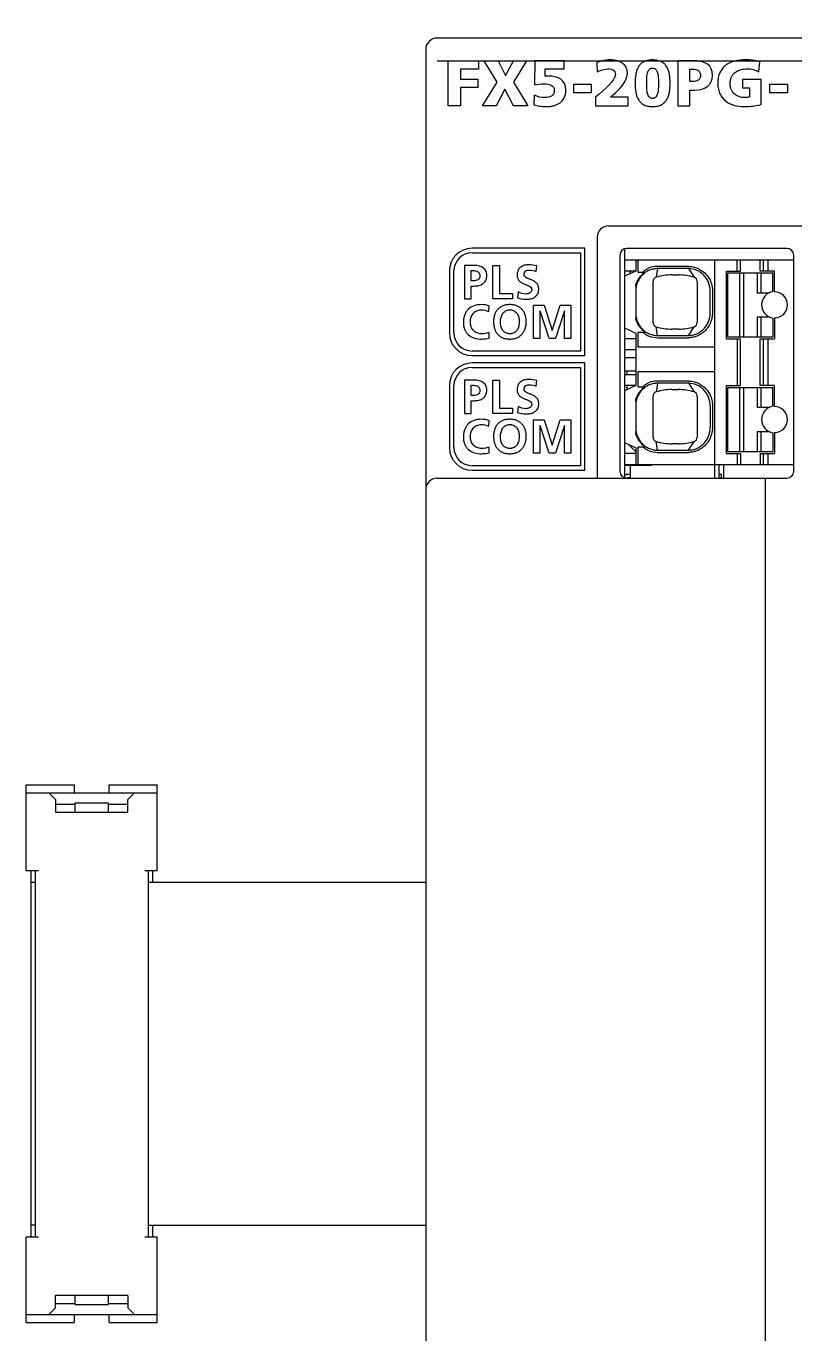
# Model space of a CAD drawing. Extents: x 61.3 to 129, y 101.1 to 195.7.
# Drawn here: x 61.3 to 95.4, y 137.7 to 195.7 of the extents above; entities that cross this region are included whole.
import ezdxf

# ---------------------------------------------------------------- set-up
doc = ezdxf.new("R2010")
doc.units = 0
doc.header["$LTSCALE"] = 16.335
doc.header["$PDMODE"] = 3
doc.header["$PDSIZE"] = 0.3125
doc.layers.get('0').update_dxf_attribs({"linetype": 'CONTINUOUS'})
doc.layers.get('Defpoints').update_dxf_attribs({"linetype": 'CONTINUOUS'})
doc.layers.add('CURVE', color=7, linetype='CONTINUOUS')

msp = doc.modelspace()

# ---------------------------------------------------------------- linework, layer by layer
at = {"color": 7, "linetype": 'Continuous'}
for p, q in [((128.528, 195.135), (79.528, 195.135)), ((79.028, 194.635), (79.028, 105.635)), ((79.528, 194.134), (128.528, 194.134)), ((87.128, 186.815), (108.828, 186.815)), ((86.628, 186.315), (86.628, 175.635)), ((87.628, 185.515), (87.628, 175.935)), ((87.828, 185.797), (87.828, 175.653)), ((95.028, 185.815), (87.928, 185.815)), ((95.328, 175.935), (95.328, 185.515)), ((87.828, 185.315), (95.328, 185.315)), ((88.328, 185.315), (88.328, 184.815)), ((88.428, 185.315), (88.428, 184.77)), ((89.294, 184.92), (89.24, 184.539)), ((90.662, 185.02), (89.294, 185.02)), ((90.662, 184.92), (89.294, 184.92)), ((90.662, 184.92), (90.911, 184.539)), ((91.828, 175.635), (91.828, 185.315)), ((92.828, 184.815), (92.828, 185.315)), ((92.964, 184.815), (92.964, 185.315)), ((93.835, 184.815), (93.835, 185.315)), ((93.971, 185.315), (93.971, 184.815)), ((94.192, 184.815), (94.192, 185.315)), ((88.328, 184.815), (87.828, 184.582)), ((88.328, 184.815), (87.828, 184.815)), ((88.078, 184.698), (88.078, 184.815)), ((88.078, 184.71), (88.103, 184.71)), ((88.428, 184.77), (88.74, 184.77)), ((89.098, 182.533), (89.098, 184.347)), ((89.923, 184.64), (90.228, 184.64)), ((91.053, 184.347), (91.053, 182.533)), ((92.328, 184.815), (92.328, 181.815)), ((92.328, 184.815), (92.964, 184.815)), ((92.403, 181.89), (92.403, 184.74)), ((92.403, 184.74), (94.403, 184.74)), ((92.921, 184.74), (92.921, 181.89)), ((93.103, 184.74), (93.103, 181.89)), ((93.703, 184.74), (93.703, 183.84)), ((94.478, 184.815), (93.835, 184.815)), ((93.885, 183.84), (93.885, 184.74)), ((94.403, 183.907), (94.403, 184.74)), ((94.478, 183.89), (94.478, 184.815)), ((88.328, 184.149), (88.328, 182.731)), ((91.628, 182.958), (91.628, 183.92)), ((94.212, 183.84), (93.703, 183.84)), ((93.703, 182.79), (93.703, 181.89)), ((93.703, 182.79), (94.212, 182.79)), ((93.885, 181.89), (93.885, 182.79)), ((94.403, 182.723), (94.403, 181.89)), ((94.478, 182.74), (94.478, 181.815)), ((87.828, 182.298), (88.328, 182.065)), ((87.856, 182.285), (87.828, 182.285)), ((88.328, 182.065), (88.328, 179.735)), ((88.428, 182.11), (88.428, 181.44)), ((88.428, 182.11), (88.74, 182.11)), ((89.294, 181.96), (89.24, 182.342)), ((89.294, 181.96), (90.662, 181.96)), ((90.228, 182.24), (89.923, 182.24)), ((90.662, 181.96), (90.911, 182.342)), ((88.328, 181.815), (87.828, 181.815)), ((91.828, 181.44), (88.428, 181.44)), ((89.294, 181.86), (90.662, 181.86)), ((92.328, 181.815), (92.964, 181.815)), ((94.403, 181.89), (92.403, 181.89)), ((92.828, 181.815), (92.828, 179.735)), ((92.964, 179.735), (92.964, 181.815)), ((93.835, 179.735), (93.835, 181.815)), ((93.835, 181.815), (94.478, 181.815)), ((93.971, 181.815), (93.971, 179.735)), ((94.192, 179.735), (94.192, 181.815)), ((88.328, 181.315), (87.828, 181.315)), ((87.828, 180.985), (88.328, 180.985)), ((87.828, 180.385), (88.328, 180.385)), ((87.828, 180.235), (88.328, 180.235)), ((87.928, 180.385), (87.928, 180.235)), ((88.428, 180.36), (88.428, 179.69)), ((88.428, 180.36), (91.828, 180.36)), ((88.328, 179.735), (87.828, 179.502)), ((88.328, 179.735), (87.828, 179.735)), ((87.928, 179.735), (87.928, 179.549)), ((88.428, 179.69), (88.74, 179.69)), ((89.294, 179.84), (89.24, 179.459)), ((90.662, 179.94), (89.294, 179.94)), ((90.662, 179.84), (89.294, 179.84)), ((90.662, 179.84), (90.911, 179.459)), ((92.328, 179.735), (92.328, 176.735)), ((92.328, 179.735), (92.964, 179.735)), ((92.403, 176.81), (92.403, 179.66)), ((92.403, 179.66), (94.403, 179.66)), ((92.921, 179.66), (92.921, 176.81)), ((93.103, 179.66), (93.103, 176.81)), ((93.703, 179.66), (93.703, 178.76)), ((94.478, 179.735), (93.835, 179.735)), ((93.885, 178.76), (93.885, 179.66)), ((94.403, 178.827), (94.403, 179.66)), ((94.478, 178.81), (94.478, 179.735)), ((88.328, 179.069), (88.328, 177.651)), ((89.098, 177.453), (89.098, 179.267)), ((89.923, 179.56), (90.228, 179.56)), ((91.053, 179.267), (91.053, 177.453)), ((91.628, 178.84), (91.628, 177.88)), ((94.212, 178.76), (93.703, 178.76)), ((93.703, 177.71), (93.703, 176.81)), ((93.703, 177.71), (94.212, 177.71)), ((93.885, 176.81), (93.885, 177.71)), ((94.403, 177.643), (94.403, 176.81)), ((94.478, 177.66), (94.478, 176.735)), ((87.828, 177.218), (88.328, 176.985)), ((88.328, 176.735), (87.828, 176.735)), ((88.328, 176.81), (88, 177.138)), ((88.328, 176.985), (88.328, 176.235)), ((88.428, 177.03), (88.428, 176.235)), ((88.428, 177.03), (88.74, 177.03)), ((89.294, 176.88), (89.24, 177.262)), ((89.294, 176.88), (90.662, 176.88)), ((89.294, 176.78), (90.662, 176.78)), ((90.228, 177.16), (89.923, 177.16)), ((90.662, 176.88), (90.911, 177.262)), ((92.328, 176.735), (92.964, 176.735)), ((94.403, 176.81), (92.403, 176.81)), ((92.828, 176.735), (92.828, 176.235)), ((92.964, 176.735), (92.964, 176.235)), ((93.835, 176.735), (93.835, 176.235)), ((93.835, 176.735), (94.478, 176.735)), ((93.971, 176.735), (93.971, 176.235)), ((94.192, 176.235), (94.192, 176.735)), ((87.828, 176.235), (95.328, 176.235)), ((87.828, 176.21), (89.028, 176.21)), ((88.078, 176.21), (88.078, 175.635)), ((88.419, 176.224), (88.395, 176.21)), ((89.071, 176.235), (89.028, 176.21)), ((92.028, 175.635), (92.028, 176.235)), ((92.228, 175.635), (92.228, 176.235)), ((79.528, 175.635), (95.028, 175.635)), ((88.028, 175.81), (88.078, 175.81)), ((88.028, 175.66), (88.078, 175.66)), ((92.028, 175.81), (92.128, 175.81)), ((92.028, 175.66), (92.128, 175.66)), ((92.128, 175.66), (92.128, 175.81)), ((94.078, 114.835), (94.078, 175.635)), ((61.328, 158.255), (61.328, 162.045)), ((61.328, 162.045), (63.448, 162.045)), ((61.328, 161.695), (67.128, 161.695)), ((62.628, 161.395), (62.328, 161.695)), ((63.448, 162.045), (63.448, 161.695)), ((65.008, 161.695), (65.008, 162.045)), ((65.008, 162.045), (67.128, 162.045)), ((66.128, 161.695), (65.828, 161.395)), ((67.128, 158.255), (67.128, 162.045)), ((62.628, 161.395), (62.628, 160.845)), ((62.628, 161.195), (63.498, 161.195)), ((63.498, 160.845), (63.498, 161.245)), ((63.498, 161.245), (64.958, 161.245)), ((64.958, 161.245), (64.958, 160.845)), ((64.958, 161.195), (65.828, 161.195)), ((65.828, 160.845), (65.828, 161.395)), ((62.628, 160.845), (65.828, 160.845)), ((61.328, 158.255), (61.878, 158.255)), ((61.528, 158.255), (61.528, 142.015)), ((61.728, 158.255), (61.728, 142.015)), ((66.578, 158.255), (67.128, 158.255)), ((66.728, 158.255), (66.728, 142.015)), ((66.928, 158.255), (66.928, 157.735)), ((61.528, 157.735), (61.728, 157.735)), ((66.728, 157.735), (79.028, 157.735)), ((61.728, 142.535), (61.528, 142.535)), ((66.728, 142.535), (79.028, 142.535)), ((66.928, 142.535), (66.928, 142.015)), ((61.328, 138.225), (61.328, 142.015)), ((61.878, 142.015), (61.328, 142.015)), ((67.128, 142.015), (66.578, 142.015)), ((67.128, 138.225), (67.128, 142.015)), ((62.628, 138.875), (62.628, 139.425)), ((65.828, 139.425), (62.628, 139.425)), ((62.628, 139.075), (63.498, 139.075)), ((63.498, 139.025), (63.498, 139.425)), ((64.958, 139.425), (64.958, 139.025)), ((64.958, 139.075), (65.828, 139.075)), ((65.828, 139.425), (65.828, 138.875)), ((61.328, 138.575), (67.128, 138.575)), ((62.328, 138.575), (62.628, 138.875)), ((63.448, 138.575), (63.448, 138.225)), ((63.498, 139.025), (64.958, 139.025)), ((65.008, 138.225), (65.008, 138.575)), ((65.828, 138.875), (66.128, 138.575)), ((61.328, 138.225), (63.448, 138.225)), ((65.008, 138.225), (67.128, 138.225))]:
    msp.add_line(p, q, dxfattribs=at)
msp.add_line((79.028, 194.634), (79.028, 105.635))
for centre, radius, start, end in [((79.528, 194.635), 0.5, 90, 180), ((87.128, 186.315), 0.5, 90, 180), ((87.928, 185.515), 0.3, 90, 180), ((95.028, 185.515), 0.3, 0, 90), ((89.294, 183.984), 1.037, 90.01708, 110.68895), ((89.298, 184.347), 0.2, 106.89973, 180), ((89.923, 182.29), 2.35, 90, 106.89973), ((90.228, 182.29), 2.35, 73.10024, 89.99996), ((90.853, 184.347), 0.2, 0, 73.10015), ((94.503, 183.315), 0.6, 99.59406, 260.40594), ((94.478, 183.315), 0.575, 270.00001, 89.99999), ((89.298, 182.533), 0.2, 180, 253.10027), ((90.853, 182.533), 0.2, 286.8998, 0.00027), ((89.294, 182.897), 1.037, 249.31104, 269.98285), ((89.923, 184.59), 2.35, 253.10027, 270), ((90.228, 184.59), 2.35, 269.99998, 286.89972), ((89.294, 178.904), 1.037, 90.01708, 110.68895), ((89.298, 179.267), 0.2, 106.89973, 180), ((89.923, 177.21), 2.35, 90, 106.89973), ((90.228, 177.21), 2.35, 73.10024, 89.99996), ((90.853, 179.267), 0.2, 0, 73.10015), ((94.503, 178.235), 0.6, 99.59406, 260.40594), ((94.478, 178.235), 0.575, 270.00001, 89.99999), ((89.298, 177.453), 0.2, 180, 253.10027), ((90.853, 177.453), 0.2, 286.8998, 0.00027), ((89.294, 177.817), 1.037, 249.31104, 269.98286), ((89.923, 179.51), 2.35, 253.10027, 270), ((90.228, 179.51), 2.35, 270, 286.89972), ((88.547, 176.01), 0.25, 115.34099, 120.96376), ((79.528, 175.135), 0.5, 90, 180), ((87.928, 175.935), 0.3, 180, 270), ((88.028, 175.46), 0.35, 90, 125.00261), ((88.028, 175.46), 0.2, 90, 118.45323), ((95.028, 175.935), 0.3, 270, 360)]:
    msp.add_arc(centre, radius, start, end, dxfattribs=at)
for points in [[(89.294, 184.92), (89.237, 184.92), (89.119, 184.91), (88.937, 184.856), (88.762, 184.763), (88.606, 184.632), (88.479, 184.47), (88.389, 184.289), (88.338, 184.101), (88.328, 183.979), (88.328, 183.92)], [(88.328, 182.96), (88.328, 182.901), (88.338, 182.779), (88.389, 182.591), (88.479, 182.41), (88.606, 182.248), (88.762, 182.117), (88.937, 182.024), (89.119, 181.97), (89.237, 181.96), (89.294, 181.96)], [(89.294, 179.84), (89.237, 179.84), (89.119, 179.83), (88.937, 179.776), (88.762, 179.683), (88.606, 179.552), (88.479, 179.39), (88.389, 179.209), (88.338, 179.021), (88.328, 178.899), (88.328, 178.84)], [(88.328, 177.88), (88.328, 177.821), (88.338, 177.699), (88.389, 177.511), (88.479, 177.33), (88.606, 177.168), (88.762, 177.037), (88.937, 176.944), (89.119, 176.89), (89.237, 176.88), (89.294, 176.88)]]:
    msp.add_open_spline(points, degree=3, dxfattribs=at)
for points, knots in [([(88.636, 184.77), (88.676, 184.808), (88.768, 184.88), (88.872, 184.932), (88.928, 184.953)], [0, 0, 0, 0, 0.484065, 1, 1, 1, 1]), ([(90.662, 185.02), (90.733, 185.02), (90.84, 185.009), (90.977, 184.973), (91.11, 184.923), (91.266, 184.835), (91.428, 184.696), (91.559, 184.527), (91.656, 184.337), (91.715, 184.132), (91.728, 183.991), (91.728, 183.92)], [0, 0, 0, 0, 0.125266, 0.187976, 0.250666, 0.375797, 0.500724, 0.625665, 0.750519, 0.875293, 1, 1, 1, 1]), ([(91.628, 183.92), (91.628, 184.048), (91.591, 184.246), (91.469, 184.482), (91.349, 184.631), (91.204, 184.755), (90.977, 184.882), (90.785, 184.92), (90.662, 184.92)], [0, 0, 0, 0, 0.25, 0.375, 0.5, 0.625, 0.75, 1, 1, 1, 1]), ([(88.328, 184.149), (88.342, 184.211), (88.38, 184.333), (88.471, 184.501), (88.591, 184.651), (88.688, 184.734), (88.74, 184.77)], [0, 0, 0, 0, 0.250021, 0.500019, 0.750007, 1, 1, 1, 1]), ([(91.728, 183.92), (91.728, 183.866), (91.728, 183.759), (91.728, 183.597), (91.728, 183.463), (91.728, 183.356), (91.728, 183.275), (91.728, 183.194), (91.728, 183.127), (91.728, 183.073), (91.728, 183.033), (91.728, 182.999), (91.728, 182.972), (91.728, 182.945), (91.727, 182.91), (91.724, 182.853), (91.715, 182.784), (91.699, 182.701), (91.677, 182.619), (91.648, 182.539), (91.602, 182.436), (91.53, 182.314), (91.423, 182.183), (91.296, 182.07), (91.153, 181.979), (90.997, 181.911), (90.832, 181.869), (90.719, 181.86), (90.662, 181.86)], [0, 0, 0, 0, 0.060655, 0.121293, 0.181932, 0.212251, 0.24257, 0.272889, 0.303208, 0.318368, 0.333528, 0.348687, 0.356267, 0.363982, 0.379867, 0.395748, 0.427499, 0.459256, 0.491013, 0.522781, 0.554554, 0.618084, 0.681647, 0.745175, 0.808827, 0.872527, 0.936255, 1, 1, 1, 1]), ([(88.74, 182.11), (88.688, 182.146), (88.591, 182.229), (88.471, 182.379), (88.38, 182.547), (88.342, 182.669), (88.328, 182.731)], [0, 0, 0, 0, 0.249993, 0.499981, 0.749979, 1, 1, 1, 1]), ([(90.662, 181.96), (90.785, 181.96), (90.977, 181.998), (91.204, 182.125), (91.349, 182.249), (91.469, 182.398), (91.591, 182.633), (91.628, 182.831), (91.628, 182.958)], [0, 0, 0, 0, 0.250312, 0.375467, 0.500623, 0.625779, 0.750935, 1, 1, 1, 1]), ([(88.636, 182.11), (88.676, 182.072), (88.768, 182), (88.872, 181.948), (88.928, 181.927)], [0, 0, 0, 0, 0.484062, 1, 1, 1, 1]), ([(88.328, 179.069), (88.342, 179.131), (88.38, 179.253), (88.471, 179.421), (88.591, 179.571), (88.688, 179.654), (88.74, 179.69)], [0, 0, 0, 0, 0.250021, 0.500019, 0.750007, 1, 1, 1, 1]), ([(88.636, 179.69), (88.676, 179.728), (88.768, 179.8), (88.872, 179.852), (88.928, 179.873)], [0, 0, 0, 0, 0.484065, 1, 1, 1, 1]), ([(90.662, 179.94), (90.733, 179.94), (90.84, 179.929), (90.977, 179.893), (91.11, 179.843), (91.266, 179.755), (91.428, 179.616), (91.559, 179.447), (91.656, 179.257), (91.715, 179.052), (91.728, 178.911), (91.728, 178.84)], [0, 0, 0, 0, 0.125266, 0.187976, 0.250666, 0.375797, 0.500724, 0.625665, 0.750519, 0.875293, 1, 1, 1, 1]), ([(91.628, 178.84), (91.628, 178.968), (91.591, 179.166), (91.469, 179.402), (91.349, 179.551), (91.204, 179.675), (90.977, 179.802), (90.785, 179.84), (90.662, 179.84)], [0, 0, 0, 0, 0.25, 0.375, 0.5, 0.625, 0.75, 1, 1, 1, 1]), ([(91.728, 178.84), (91.728, 178.786), (91.728, 178.679), (91.728, 178.518), (91.728, 178.383), (91.728, 178.276), (91.728, 178.195), (91.728, 178.114), (91.728, 178.047), (91.728, 177.993), (91.728, 177.953), (91.728, 177.919), (91.728, 177.892), (91.728, 177.865), (91.727, 177.83), (91.724, 177.774), (91.715, 177.704), (91.699, 177.621), (91.677, 177.539), (91.648, 177.459), (91.602, 177.356), (91.53, 177.235), (91.423, 177.103), (91.296, 176.99), (91.153, 176.899), (90.997, 176.831), (90.832, 176.789), (90.719, 176.78), (90.662, 176.78)], [0, 0, 0, 0, 0.060646, 0.121276, 0.181905, 0.21222, 0.242535, 0.27285, 0.303164, 0.318322, 0.333479, 0.348637, 0.356215, 0.363927, 0.379814, 0.395697, 0.427449, 0.45921, 0.490969, 0.52274, 0.554516, 0.618051, 0.681617, 0.745151, 0.808812, 0.872517, 0.93625, 1, 1, 1, 1]), ([(90.662, 176.88), (90.785, 176.88), (90.977, 176.918), (91.204, 177.045), (91.349, 177.169), (91.469, 177.318), (91.591, 177.554), (91.628, 177.752), (91.628, 177.88)], [0, 0, 0, 0, 0.25, 0.375, 0.5, 0.625, 0.75, 1, 1, 1, 1]), ([(88.74, 177.03), (88.688, 177.066), (88.591, 177.149), (88.471, 177.299), (88.38, 177.467), (88.342, 177.589), (88.328, 177.651)], [0, 0, 0, 0, 0.249993, 0.499981, 0.749979, 1, 1, 1, 1]), ([(88.928, 176.847), (88.872, 176.868), (88.768, 176.92), (88.676, 176.992), (88.636, 177.03)], [0, 0, 0, 0, 0.515935, 1, 1, 1, 1])]:
    msp.add_open_spline(points, degree=3, knots=knots, dxfattribs=at)
at = {"layer": 'CURVE', "color": 7, "linetype": 'Continuous'}
for p, q in [((80.028, 192.135), (80.028, 194.134)), ((80.028, 194.134), (81.365, 194.134)), ((81.365, 194.134), (81.365, 193.756)), ((82.188, 193.186), (81.61, 194.134)), ((81.61, 194.134), (82.231, 194.134)), ((82.231, 194.134), (82.566, 193.475)), ((82.566, 193.475), (82.91, 194.134)), ((83.494, 194.134), (82.91, 193.186)), ((82.91, 194.134), (83.494, 194.134)), ((83.855, 194.134), (83.841, 193.06)), ((85.158, 194.134), (83.855, 194.134)), ((85.158, 193.773), (85.158, 194.134)), ((90.198, 194.134), (90.198, 192.135)), ((90.834, 194.134), (90.198, 194.134)), ((80.561, 193.756), (80.561, 193.318)), ((81.365, 193.756), (80.561, 193.756)), ((84.314, 193.441), (84.314, 193.773)), ((84.314, 193.773), (85.158, 193.773)), ((86.6, 194.051), (86.62, 193.636)), ((90.73, 193.212), (90.73, 193.756)), ((90.73, 193.756), (90.868, 193.756)), ((93.786, 193.644), (93.829, 194.079)), ((80.561, 193.318), (81.331, 193.318)), ((80.561, 192.94), (80.561, 192.135)), ((81.331, 192.94), (80.561, 192.94)), ((81.331, 193.318), (81.331, 192.94)), ((81.541, 192.135), (82.188, 193.186)), ((82.91, 193.186), (83.551, 192.135)), ((85.583, 192.716), (85.583, 193.094)), ((85.583, 193.094), (86.359, 193.094)), ((86.359, 193.094), (86.359, 192.716)), ((90.868, 193.212), (90.73, 193.212)), ((93.055, 193.303), (93.055, 192.925)), ((93.883, 193.303), (93.055, 193.303)), ((93.883, 192.192), (93.883, 193.303)), ((94.271, 192.716), (94.271, 193.094)), ((94.271, 193.094), (95.047, 193.094)), ((95.047, 193.094), (95.047, 192.716)), ((82.529, 192.871), (82.145, 192.135)), ((82.915, 192.135), (82.529, 192.871)), ((83.83, 192.605), (83.821, 192.172)), ((86.359, 192.716), (85.583, 192.716)), ((86.551, 192.516), (86.551, 192.135)), ((87.207, 192.513), (87.35, 192.636)), ((87.998, 192.513), (87.207, 192.513)), ((87.998, 192.135), (87.998, 192.513)), ((90.73, 192.135), (90.73, 192.834)), ((90.73, 192.834), (90.937, 192.834)), ((93.055, 192.925), (93.368, 192.925)), ((93.368, 192.925), (93.368, 192.53)), ((95.047, 192.716), (94.271, 192.716)), ((80.561, 192.135), (80.028, 192.135)), ((82.145, 192.135), (81.541, 192.135)), ((83.551, 192.135), (82.915, 192.135)), ((86.551, 192.135), (87.998, 192.135)), ((90.198, 192.135), (90.73, 192.135)), ((86.077, 185.82), (81.077, 185.82)), ((81.077, 185.62), (85.877, 185.62)), ((85.877, 185.62), (85.877, 181.269)), ((86.077, 181.069), (86.077, 185.82)), ((80.742, 185.065), (80.742, 183.588)), ((81.117, 185.065), (80.742, 185.065)), ((81.039, 184.381), (81.039, 184.832)), ((81.039, 184.832), (81.142, 184.832)), ((81.994, 183.588), (81.994, 185.065)), ((81.994, 185.065), (82.291, 185.065)), ((82.291, 185.065), (82.291, 183.821)), ((83.918, 184.794), (83.945, 185.037)), ((80.077, 184.82), (80.077, 182.069)), ((80.277, 182.069), (80.277, 184.82)), ((81.142, 184.381), (81.039, 184.381)), ((81.039, 183.588), (81.039, 184.149)), ((81.039, 184.149), (81.163, 184.149)), ((82.291, 183.821), (82.864, 183.821)), ((82.864, 183.821), (82.864, 183.588)), ((83.127, 183.886), (83.099, 183.62)), ((80.742, 183.588), (81.039, 183.588)), ((81.819, 183.015), (81.84, 183.265)), ((82.864, 183.588), (81.994, 183.588)), ((83.804, 181.824), (83.804, 183.301)), ((83.804, 183.301), (84.278, 183.301)), ((84.278, 183.301), (84.629, 182.182)), ((84.633, 182.182), (84.984, 183.301)), ((84.984, 183.301), (85.458, 183.301)), ((85.458, 183.301), (85.458, 181.824)), ((84.091, 183.043), (84.087, 183.039)), ((84.087, 183.039), (84.087, 181.824)), ((84.489, 181.824), (84.091, 183.043)), ((85.17, 183.043), (84.773, 181.824)), ((85.175, 183.043), (85.17, 183.043)), ((85.175, 181.824), (85.175, 183.043)), ((81.843, 181.846), (81.83, 182.093)), ((84.629, 182.182), (84.633, 182.182)), ((84.087, 181.824), (83.804, 181.824)), ((84.773, 181.824), (84.489, 181.824)), ((85.458, 181.824), (85.175, 181.824)), ((85.877, 181.269), (81.077, 181.269)), ((81.077, 181.069), (86.077, 181.069)), ((86.077, 180.74), (81.077, 180.74)), ((81.077, 180.54), (85.877, 180.54)), ((85.877, 180.54), (85.877, 176.189)), ((86.077, 175.989), (86.077, 180.74)), ((80.077, 179.74), (80.077, 176.989)), ((80.277, 176.989), (80.277, 179.74)), ((80.742, 179.984), (80.742, 178.508)), ((81.117, 179.984), (80.742, 179.984)), ((81.039, 179.301), (81.039, 179.752)), ((81.039, 179.752), (81.142, 179.752)), ((81.994, 178.508), (81.994, 179.984)), ((81.994, 179.984), (82.291, 179.984)), ((82.291, 179.984), (82.291, 178.741)), ((83.918, 179.714), (83.945, 179.957)), ((81.142, 179.301), (81.039, 179.301)), ((81.039, 178.508), (81.039, 179.069)), ((81.039, 179.069), (81.163, 179.069)), ((80.742, 178.508), (81.039, 178.508)), ((82.864, 178.508), (81.994, 178.508)), ((82.291, 178.741), (82.864, 178.741)), ((82.864, 178.741), (82.864, 178.508)), ((83.127, 178.806), (83.099, 178.54)), ((81.819, 177.935), (81.84, 178.185)), ((83.804, 176.744), (83.804, 178.221)), ((83.804, 178.221), (84.278, 178.221)), ((84.091, 177.963), (84.087, 177.958)), ((84.087, 177.958), (84.087, 176.744)), ((84.489, 176.744), (84.091, 177.963)), ((84.278, 178.221), (84.629, 177.102)), ((84.633, 177.102), (84.984, 178.221)), ((85.17, 177.963), (84.773, 176.744)), ((84.984, 178.221), (85.458, 178.221)), ((85.175, 177.963), (85.17, 177.963)), ((85.175, 176.744), (85.175, 177.963)), ((85.458, 178.221), (85.458, 176.744)), ((81.843, 176.765), (81.83, 177.013)), ((84.087, 176.744), (83.804, 176.744)), ((84.773, 176.744), (84.489, 176.744)), ((84.629, 177.102), (84.633, 177.102)), ((85.458, 176.744), (85.175, 176.744)), ((85.877, 176.189), (81.077, 176.189)), ((81.077, 175.989), (86.077, 175.989))]:
    msp.add_line(p, q, dxfattribs=at)
for centre, start, end in [((81.078, 184.819), 90.05758, 179.93008), ((81.078, 182.07), 180.06992, 269.94242), ((81.078, 179.739), 90.05758, 179.93008), ((81.078, 176.99), 180.06992, 269.94242)]:
    msp.add_arc(centre, 0.801, start, end, dxfattribs=at)
for points, knots in [([(87.96, 193.581), (87.96, 193.681), (87.92, 193.854), (87.785, 194.006), (87.635, 194.091), (87.504, 194.136), (87.381, 194.158), (87.275, 194.167), (87.207, 194.169), (87.147, 194.168), (87.074, 194.164), (86.965, 194.151), (86.803, 194.117), (86.672, 194.077), (86.6, 194.051)], [0, 0, 0, 0, 0.197955, 0.39591, 0.494887, 0.593864, 0.692842, 0.742331, 0.791819, 0.817842, 0.843864, 0.89591, 0.947955, 1, 1, 1, 1]), ([(89.85, 193.134), (89.85, 193.264), (89.84, 193.458), (89.784, 193.692), (89.716, 193.85), (89.617, 193.983), (89.504, 194.069), (89.393, 194.119), (89.299, 194.147), (89.195, 194.164), (89.074, 194.17), (88.954, 194.164), (88.849, 194.147), (88.755, 194.119), (88.645, 194.069), (88.532, 193.983), (88.433, 193.85), (88.365, 193.692), (88.309, 193.458), (88.298, 193.264), (88.298, 193.134)], [0, 0, 0, 0, 0.125016, 0.187524, 0.250033, 0.312541, 0.375049, 0.406303, 0.437557, 0.468811, 0.500065, 0.531311, 0.562557, 0.593803, 0.625049, 0.687541, 0.750033, 0.812524, 0.875016, 1, 1, 1, 1]), ([(93.224, 194.168), (93.041, 194.168), (92.7, 194.132), (92.362, 193.983), (92.161, 193.793), (92.049, 193.613), (91.99, 193.43), (91.965, 193.264), (91.959, 193.126), (91.966, 192.987), (91.994, 192.822), (92.059, 192.64), (92.179, 192.463), (92.383, 192.277), (92.7, 192.134), (92.977, 192.101), (93.11, 192.101)], [0, 0, 0, 0, 0.124772, 0.249543, 0.311929, 0.374315, 0.436701, 0.467894, 0.499087, 0.530394, 0.561701, 0.624315, 0.686929, 0.749543, 0.874772, 1, 1, 1, 1]), ([(88.814, 193.134), (88.814, 193.174), (88.814, 193.255), (88.821, 193.415), (88.841, 193.563), (88.884, 193.682), (88.929, 193.751), (88.981, 193.789), (89.031, 193.805), (89.074, 193.809), (89.118, 193.805), (89.168, 193.789), (89.219, 193.751), (89.265, 193.682), (89.307, 193.563), (89.327, 193.415), (89.334, 193.255), (89.335, 193.174), (89.335, 193.134)], [0, 0, 0, 0, 0.062478, 0.124955, 0.24991, 0.312388, 0.374866, 0.437343, 0.468582, 0.499821, 0.531082, 0.562343, 0.624866, 0.687388, 0.74991, 0.874955, 0.937478, 1, 1, 1, 1]), ([(90.868, 193.756), (90.914, 193.756), (91.001, 193.748), (91.089, 193.711), (91.143, 193.663), (91.173, 193.616), (91.189, 193.568), (91.196, 193.524), (91.198, 193.486), (91.196, 193.448), (91.189, 193.403), (91.173, 193.354), (91.143, 193.306), (91.089, 193.257), (91.001, 193.22), (90.914, 193.212), (90.868, 193.212)], [0, 0, 0, 0, 0.123225, 0.246449, 0.308062, 0.369674, 0.431287, 0.462093, 0.492899, 0.524593, 0.556287, 0.619674, 0.683062, 0.746449, 0.873225, 1, 1, 1, 1]), ([(93.178, 192.496), (93.081, 192.496), (92.9, 192.526), (92.722, 192.631), (92.616, 192.751), (92.557, 192.859), (92.526, 192.963), (92.513, 193.053), (92.51, 193.131), (92.514, 193.211), (92.53, 193.314), (92.569, 193.428), (92.642, 193.54), (92.772, 193.658), (92.984, 193.75), (93.191, 193.773), (93.299, 193.773)], [0, 0, 0, 0, 0.114147, 0.228294, 0.285367, 0.34244, 0.399514, 0.42805, 0.456587, 0.49055, 0.524514, 0.59244, 0.660367, 0.728294, 0.864147, 1, 1, 1, 1]), ([(88.298, 193.134), (88.298, 193.005), (88.309, 192.811), (88.365, 192.577), (88.433, 192.419), (88.532, 192.286), (88.645, 192.2), (88.755, 192.15), (88.849, 192.122), (88.954, 192.105), (89.074, 192.099), (89.195, 192.105), (89.299, 192.122), (89.393, 192.15), (89.504, 192.2), (89.617, 192.286), (89.716, 192.419), (89.784, 192.577), (89.84, 192.811), (89.85, 193.005), (89.85, 193.134)], [0, 0, 0, 0, 0.124984, 0.187476, 0.249967, 0.312459, 0.374951, 0.406197, 0.437443, 0.468689, 0.499935, 0.531189, 0.562443, 0.593697, 0.624951, 0.687459, 0.749967, 0.812476, 0.874984, 1, 1, 1, 1]), ([(89.335, 193.134), (89.335, 193.094), (89.334, 193.014), (89.327, 192.854), (89.307, 192.706), (89.265, 192.587), (89.219, 192.518), (89.168, 192.48), (89.118, 192.464), (89.074, 192.46), (89.031, 192.464), (88.981, 192.48), (88.929, 192.518), (88.884, 192.587), (88.841, 192.706), (88.821, 192.854), (88.814, 193.014), (88.814, 193.094), (88.814, 193.134)], [0, 0, 0, 0, 0.062522, 0.125045, 0.25009, 0.312612, 0.375134, 0.437657, 0.468918, 0.500179, 0.531418, 0.562657, 0.625134, 0.687612, 0.75009, 0.875045, 0.937522, 1, 1, 1, 1]), ([(83.821, 192.172), (83.903, 192.152), (84.029, 192.125), (84.211, 192.105), (84.362, 192.098), (84.524, 192.106), (84.738, 192.142), (85.074, 192.28), (85.236, 192.555), (85.236, 192.834)], [0, 0, 0, 0, 0.153301, 0.229952, 0.306603, 0.393277, 0.479952, 0.653301, 1, 1, 1, 1]), ([(81.163, 184.149), (81.243, 184.149), (81.393, 184.165), (81.546, 184.23), (81.639, 184.315), (81.691, 184.397), (81.719, 184.48), (81.73, 184.555), (81.734, 184.619), (81.73, 184.683), (81.717, 184.759), (81.685, 184.841), (81.625, 184.918), (81.522, 184.996), (81.355, 185.053), (81.197, 185.065), (81.117, 185.065)], [0, 0, 0, 0, 0.123519, 0.247038, 0.308798, 0.370558, 0.432317, 0.463197, 0.494077, 0.525697, 0.557317, 0.620558, 0.683798, 0.747038, 0.873519, 1, 1, 1, 1]), ([(81.142, 184.832), (81.18, 184.832), (81.254, 184.825), (81.33, 184.793), (81.376, 184.751), (81.403, 184.711), (81.417, 184.67), (81.423, 184.633), (81.424, 184.602), (81.423, 184.57), (81.417, 184.533), (81.402, 184.493), (81.375, 184.455), (81.328, 184.416), (81.251, 184.388), (81.179, 184.381), (81.142, 184.381)], [0, 0, 0, 0, 0.124874, 0.249749, 0.312186, 0.374623, 0.43706, 0.468279, 0.499497, 0.530779, 0.56206, 0.624623, 0.687186, 0.749749, 0.874874, 1, 1, 1, 1]), ([(83.592, 185.09), (83.527, 185.09), (83.397, 185.075), (83.256, 185.012), (83.168, 184.93), (83.117, 184.852), (83.089, 184.772), (83.078, 184.7), (83.075, 184.645), (83.077, 184.595), (83.084, 184.541), (83.102, 184.481), (83.134, 184.42), (83.19, 184.353), (83.278, 184.289), (83.4, 184.233), (83.521, 184.188), (83.627, 184.14), (83.69, 184.089), (83.718, 184.036), (83.724, 183.995), (83.722, 183.961), (83.715, 183.932), (83.7, 183.899), (83.671, 183.866), (83.623, 183.831), (83.55, 183.803), (83.489, 183.795), (83.461, 183.795)], [0, 0, 0, 0, 0.078563, 0.157126, 0.196408, 0.235689, 0.274971, 0.294611, 0.314252, 0.328788, 0.343324, 0.372395, 0.401467, 0.430539, 0.488682, 0.546825, 0.604968, 0.663111, 0.721255, 0.750326, 0.779398, 0.793185, 0.806973, 0.834548, 0.862124, 0.889699, 0.944849, 1, 1, 1, 1]), ([(83.478, 183.563), (83.552, 183.563), (83.696, 183.578), (83.846, 183.642), (83.938, 183.723), (83.991, 183.8), (84.018, 183.878), (84.03, 183.95), (84.033, 184.004), (84.031, 184.054), (84.024, 184.109), (84.006, 184.17), (83.974, 184.232), (83.918, 184.301), (83.83, 184.366), (83.708, 184.422), (83.587, 184.467), (83.445, 184.526), (83.385, 184.588), (83.385, 184.652)], [0, 0, 0, 0, 0.098801, 0.197601, 0.247001, 0.296402, 0.345802, 0.370502, 0.395202, 0.414102, 0.433002, 0.470802, 0.508602, 0.546402, 0.622001, 0.697601, 0.773201, 0.848801, 1, 1, 1, 1]), ([(81.506, 183.326), (81.381, 183.326), (81.154, 183.291), (80.94, 183.163), (80.816, 183.013), (80.748, 182.878), (80.712, 182.746), (80.698, 182.631), (80.695, 182.538), (80.698, 182.445), (80.714, 182.333), (80.751, 182.207), (80.822, 182.08), (80.95, 181.942), (81.166, 181.829), (81.387, 181.799), (81.506, 181.799)], [0, 0, 0, 0, 0.125728, 0.251457, 0.314321, 0.377185, 0.44005, 0.471482, 0.502914, 0.533982, 0.56505, 0.627185, 0.689321, 0.751457, 0.875728, 1, 1, 1, 1]), ([(81.506, 182.032), (81.427, 182.032), (81.286, 182.06), (81.127, 182.173), (81.045, 182.314), (81.01, 182.448), (81.002, 182.559), (81.011, 182.67), (81.045, 182.805), (81.128, 182.949), (81.286, 183.065), (81.424, 183.094), (81.5, 183.094)], [0, 0, 0, 0, 0.124571, 0.249143, 0.373714, 0.436, 0.498286, 0.561, 0.623714, 0.749143, 0.874571, 1, 1, 1, 1]), ([(82.753, 183.326), (82.725, 183.326), (82.667, 183.324), (82.56, 183.31), (82.439, 183.275), (82.315, 183.209), (82.212, 183.12), (82.131, 183.009), (82.073, 182.879), (82.044, 182.757), (82.032, 182.651), (82.029, 182.567), (82.032, 182.483), (82.044, 182.377), (82.073, 182.253), (82.13, 182.122), (82.21, 182.01), (82.313, 181.919), (82.437, 181.851), (82.559, 181.816), (82.66, 181.802), (82.712, 181.8), (82.735, 181.799)], [0, 0, 0, 0, 0.031462, 0.062924, 0.125847, 0.188771, 0.251695, 0.314618, 0.377542, 0.440466, 0.471928, 0.50339, 0.534851, 0.566313, 0.629237, 0.692161, 0.755084, 0.818008, 0.880932, 0.943855, 0.975317, 1, 1, 1, 1]), ([(82.753, 182.032), (82.735, 182.032), (82.698, 182.034), (82.631, 182.046), (82.558, 182.075), (82.487, 182.128), (82.43, 182.197), (82.388, 182.279), (82.349, 182.4), (82.332, 182.565), (82.354, 182.763), (82.415, 182.907), (82.491, 182.998), (82.562, 183.051), (82.634, 183.08), (82.7, 183.092), (82.736, 183.094), (82.754, 183.094)], [0, 0, 0, 0, 0.031629, 0.063258, 0.126516, 0.189774, 0.253032, 0.316291, 0.379549, 0.506065, 0.629476, 0.752886, 0.814591, 0.876297, 0.938002, 0.968855, 1, 1, 1, 1]), ([(82.735, 181.799), (82.741, 181.799), (82.776, 181.799), (82.84, 181.802), (82.946, 181.816), (83.067, 181.852), (83.191, 181.92), (83.294, 182.012), (83.375, 182.125), (83.434, 182.256), (83.463, 182.379), (83.475, 182.484), (83.478, 182.567), (83.475, 182.65), (83.463, 182.754), (83.433, 182.877), (83.374, 183.006), (83.293, 183.117), (83.189, 183.207), (83.065, 183.275), (82.945, 183.309), (82.839, 183.324), (82.782, 183.326), (82.753, 183.326)], [0, 0, 0, 0, 0.006779, 0.037829, 0.068879, 0.13098, 0.19308, 0.25518, 0.31728, 0.379381, 0.441481, 0.472531, 0.503581, 0.534607, 0.565634, 0.627686, 0.689738, 0.751791, 0.813843, 0.875895, 0.937948, 0.968974, 1, 1, 1, 1]), ([(82.754, 183.094), (82.772, 183.094), (82.808, 183.092), (82.873, 183.08), (82.945, 183.051), (83.016, 182.998), (83.092, 182.907), (83.153, 182.763), (83.175, 182.565), (83.158, 182.4), (83.119, 182.279), (83.077, 182.197), (83.02, 182.128), (82.949, 182.075), (82.875, 182.046), (82.809, 182.034), (82.772, 182.032), (82.753, 182.032)], [0, 0, 0, 0, 0.030578, 0.061449, 0.12319, 0.184931, 0.246673, 0.370156, 0.493639, 0.620229, 0.683524, 0.746819, 0.810114, 0.87341, 0.936705, 0.968352, 1, 1, 1, 1]), ([(81.163, 179.069), (81.243, 179.069), (81.393, 179.084), (81.546, 179.15), (81.639, 179.235), (81.691, 179.316), (81.719, 179.399), (81.73, 179.475), (81.734, 179.539), (81.73, 179.603), (81.717, 179.679), (81.685, 179.76), (81.625, 179.838), (81.522, 179.916), (81.355, 179.973), (81.197, 179.984), (81.117, 179.984)], [0, 0, 0, 0, 0.123519, 0.247038, 0.308798, 0.370558, 0.432317, 0.463197, 0.494077, 0.525697, 0.557317, 0.620558, 0.683798, 0.747038, 0.873519, 1, 1, 1, 1]), ([(81.142, 179.752), (81.18, 179.752), (81.254, 179.745), (81.33, 179.713), (81.376, 179.671), (81.403, 179.631), (81.417, 179.59), (81.423, 179.553), (81.424, 179.521), (81.423, 179.49), (81.417, 179.453), (81.402, 179.413), (81.375, 179.375), (81.328, 179.336), (81.251, 179.307), (81.179, 179.301), (81.142, 179.301)], [0, 0, 0, 0, 0.124874, 0.249749, 0.312186, 0.374623, 0.43706, 0.468279, 0.499497, 0.530779, 0.56206, 0.624623, 0.687186, 0.749749, 0.874874, 1, 1, 1, 1]), ([(83.592, 180.01), (83.527, 180.01), (83.397, 179.995), (83.256, 179.931), (83.168, 179.85), (83.117, 179.772), (83.089, 179.692), (83.078, 179.62), (83.075, 179.565), (83.077, 179.515), (83.084, 179.461), (83.102, 179.401), (83.134, 179.34), (83.19, 179.272), (83.278, 179.208), (83.4, 179.153), (83.521, 179.108), (83.627, 179.06), (83.69, 179.009), (83.718, 178.956), (83.724, 178.915), (83.722, 178.881), (83.715, 178.852), (83.7, 178.819), (83.671, 178.786), (83.623, 178.751), (83.55, 178.722), (83.489, 178.715), (83.461, 178.715)], [0, 0, 0, 0, 0.078563, 0.157126, 0.196408, 0.235689, 0.274971, 0.294611, 0.314252, 0.328788, 0.343324, 0.372395, 0.401467, 0.430539, 0.488682, 0.546825, 0.604968, 0.663111, 0.721255, 0.750326, 0.779398, 0.793185, 0.806973, 0.834548, 0.862124, 0.889699, 0.944849, 1, 1, 1, 1]), ([(83.478, 178.483), (83.552, 178.483), (83.696, 178.498), (83.846, 178.562), (83.938, 178.643), (83.991, 178.72), (84.018, 178.798), (84.03, 178.87), (84.033, 178.924), (84.031, 178.974), (84.024, 179.029), (84.006, 179.09), (83.974, 179.152), (83.918, 179.221), (83.83, 179.286), (83.708, 179.342), (83.587, 179.387), (83.445, 179.446), (83.385, 179.508), (83.385, 179.572)], [0, 0, 0, 0, 0.098801, 0.197601, 0.247001, 0.296402, 0.345802, 0.370502, 0.395202, 0.414102, 0.433002, 0.470802, 0.508602, 0.546402, 0.622001, 0.697601, 0.773201, 0.848801, 1, 1, 1, 1]), ([(81.506, 178.246), (81.381, 178.246), (81.154, 178.211), (80.94, 178.083), (80.816, 177.933), (80.748, 177.797), (80.712, 177.666), (80.698, 177.55), (80.695, 177.457), (80.698, 177.365), (80.714, 177.253), (80.751, 177.127), (80.822, 177), (80.95, 176.862), (81.166, 176.749), (81.387, 176.719), (81.506, 176.719)], [0, 0, 0, 0, 0.125728, 0.251457, 0.314321, 0.377185, 0.44005, 0.471482, 0.502914, 0.533982, 0.56505, 0.627185, 0.689321, 0.751457, 0.875728, 1, 1, 1, 1]), ([(81.506, 176.951), (81.427, 176.951), (81.286, 176.98), (81.127, 177.093), (81.045, 177.234), (81.01, 177.368), (81.002, 177.478), (81.011, 177.59), (81.045, 177.725), (81.128, 177.869), (81.286, 177.984), (81.424, 178.014), (81.5, 178.014)], [0, 0, 0, 0, 0.124571, 0.249143, 0.373714, 0.436, 0.498286, 0.561, 0.623714, 0.749143, 0.874571, 1, 1, 1, 1]), ([(82.753, 178.246), (82.725, 178.246), (82.667, 178.244), (82.56, 178.23), (82.439, 178.195), (82.315, 178.129), (82.212, 178.04), (82.131, 177.929), (82.073, 177.799), (82.044, 177.676), (82.032, 177.571), (82.029, 177.487), (82.032, 177.403), (82.044, 177.297), (82.073, 177.173), (82.13, 177.042), (82.21, 176.93), (82.313, 176.839), (82.437, 176.771), (82.559, 176.736), (82.66, 176.722), (82.712, 176.719), (82.735, 176.719)], [0, 0, 0, 0, 0.031462, 0.062924, 0.125847, 0.188771, 0.251695, 0.314618, 0.377542, 0.440466, 0.471928, 0.50339, 0.534851, 0.566313, 0.629237, 0.692161, 0.755084, 0.818008, 0.880932, 0.943855, 0.975317, 1, 1, 1, 1]), ([(82.753, 176.951), (82.735, 176.951), (82.698, 176.954), (82.631, 176.966), (82.558, 176.994), (82.487, 177.048), (82.43, 177.117), (82.388, 177.199), (82.349, 177.32), (82.332, 177.485), (82.354, 177.683), (82.415, 177.827), (82.491, 177.918), (82.562, 177.971), (82.634, 177.999), (82.7, 178.011), (82.736, 178.014), (82.754, 178.014)], [0, 0, 0, 0, 0.031629, 0.063258, 0.126516, 0.189774, 0.253032, 0.316291, 0.379549, 0.506065, 0.629476, 0.752886, 0.814591, 0.876297, 0.938002, 0.968855, 1, 1, 1, 1]), ([(82.735, 176.719), (82.741, 176.719), (82.776, 176.719), (82.84, 176.721), (82.946, 176.736), (83.067, 176.772), (83.191, 176.84), (83.294, 176.932), (83.375, 177.045), (83.434, 177.176), (83.463, 177.299), (83.475, 177.404), (83.478, 177.487), (83.475, 177.57), (83.463, 177.674), (83.433, 177.796), (83.374, 177.926), (83.293, 178.037), (83.189, 178.127), (83.065, 178.194), (82.945, 178.229), (82.839, 178.244), (82.782, 178.246), (82.753, 178.246)], [0, 0, 0, 0, 0.006779, 0.037829, 0.068879, 0.13098, 0.19308, 0.25518, 0.31728, 0.379381, 0.441481, 0.472531, 0.503581, 0.534607, 0.565634, 0.627686, 0.689738, 0.751791, 0.813843, 0.875895, 0.937948, 0.968974, 1, 1, 1, 1]), ([(82.754, 178.014), (82.772, 178.014), (82.808, 178.011), (82.873, 177.999), (82.945, 177.971), (83.016, 177.918), (83.092, 177.827), (83.153, 177.683), (83.175, 177.485), (83.158, 177.32), (83.119, 177.199), (83.077, 177.117), (83.02, 177.048), (82.949, 176.994), (82.875, 176.966), (82.809, 176.954), (82.772, 176.951), (82.753, 176.951)], [0, 0, 0, 0, 0.030578, 0.061449, 0.12319, 0.184931, 0.246673, 0.370156, 0.493639, 0.620229, 0.683524, 0.746819, 0.810114, 0.87341, 0.936705, 0.968352, 1, 1, 1, 1])]:
    msp.add_open_spline(points, degree=3, knots=knots, dxfattribs=at)
for points in [[(91.73, 193.478), (91.73, 193.928), (91.443, 194.134), (90.834, 194.134)], [(93.829, 194.079), (93.634, 194.154), (93.356, 194.168), (93.224, 194.168)], [(87.428, 193.521), (87.428, 193.252), (86.958, 192.868), (86.551, 192.516)], [(86.62, 193.636), (86.743, 193.707), (86.972, 193.773), (87.144, 193.773)], [(87.144, 193.773), (87.305, 193.773), (87.428, 193.699), (87.428, 193.521)], [(87.35, 192.636), (87.539, 192.799), (87.96, 193.192), (87.96, 193.581)], [(93.299, 193.773), (93.425, 193.773), (93.62, 193.742), (93.786, 193.644)], [(83.841, 193.06), (83.984, 193.097), (84.13, 193.109), (84.276, 193.109)], [(84.276, 193.109), (84.488, 193.109), (84.72, 193.04), (84.72, 192.817)], [(84.471, 193.452), (84.437, 193.452), (84.388, 193.447), (84.314, 193.441)], [(85.236, 192.834), (85.236, 193.275), (84.878, 193.452), (84.471, 193.452)], [(90.937, 192.834), (91.435, 192.834), (91.73, 193.074), (91.73, 193.478)], [(84.316, 192.496), (84.147, 192.496), (83.981, 192.53), (83.83, 192.605)], [(84.72, 192.817), (84.72, 192.562), (84.511, 192.496), (84.316, 192.496)], [(93.368, 192.53), (93.319, 192.507), (93.25, 192.496), (93.178, 192.496)], [(93.11, 192.101), (93.293, 192.101), (93.545, 192.106), (93.883, 192.192)], [(81.077, 185.82), (80.527, 185.82), (80.077, 185.37), (80.077, 184.82)], [(83.385, 184.652), (83.385, 184.813), (83.516, 184.858), (83.617, 184.858)], [(83.945, 185.037), (83.837, 185.073), (83.719, 185.09), (83.592, 185.09)], [(83.617, 184.858), (83.721, 184.858), (83.825, 184.834), (83.918, 184.794)], [(83.461, 183.795), (83.344, 183.795), (83.228, 183.831), (83.127, 183.886)], [(81.5, 183.094), (81.605, 183.094), (81.707, 183.079), (81.819, 183.015)], [(81.84, 183.265), (81.732, 183.307), (81.603, 183.326), (81.506, 183.326)], [(83.099, 183.62), (83.245, 183.584), (83.317, 183.563), (83.478, 183.563)], [(80.077, 182.069), (80.077, 181.519), (80.527, 181.069), (81.077, 181.069)], [(81.83, 182.093), (81.76, 182.057), (81.622, 182.032), (81.506, 182.032)], [(81.506, 181.799), (81.618, 181.799), (81.735, 181.82), (81.843, 181.846)], [(81.077, 180.74), (80.527, 180.74), (80.077, 180.29), (80.077, 179.74)], [(83.385, 179.572), (83.385, 179.733), (83.516, 179.777), (83.617, 179.777)], [(83.945, 179.957), (83.837, 179.993), (83.719, 180.01), (83.592, 180.01)], [(83.617, 179.777), (83.721, 179.777), (83.825, 179.754), (83.918, 179.714)], [(83.099, 178.54), (83.245, 178.504), (83.317, 178.483), (83.478, 178.483)], [(83.461, 178.715), (83.344, 178.715), (83.228, 178.751), (83.127, 178.806)], [(81.5, 178.014), (81.605, 178.014), (81.707, 177.999), (81.819, 177.935)], [(81.84, 178.185), (81.732, 178.227), (81.603, 178.246), (81.506, 178.246)], [(80.077, 176.989), (80.077, 176.439), (80.527, 175.989), (81.077, 175.989)], [(81.83, 177.013), (81.76, 176.977), (81.622, 176.951), (81.506, 176.951)], [(81.506, 176.719), (81.618, 176.719), (81.735, 176.74), (81.843, 176.765)]]:
    msp.add_open_spline(points, degree=3, dxfattribs=at)
at = {"layer": 'Defpoints', "color": 0}
for p in [(95.028, 195.663), (79.028, 194.634), (79.028, 194.634)]:
    msp.add_point(p, dxfattribs=at)

doc.saveas('drawing.dxf')
